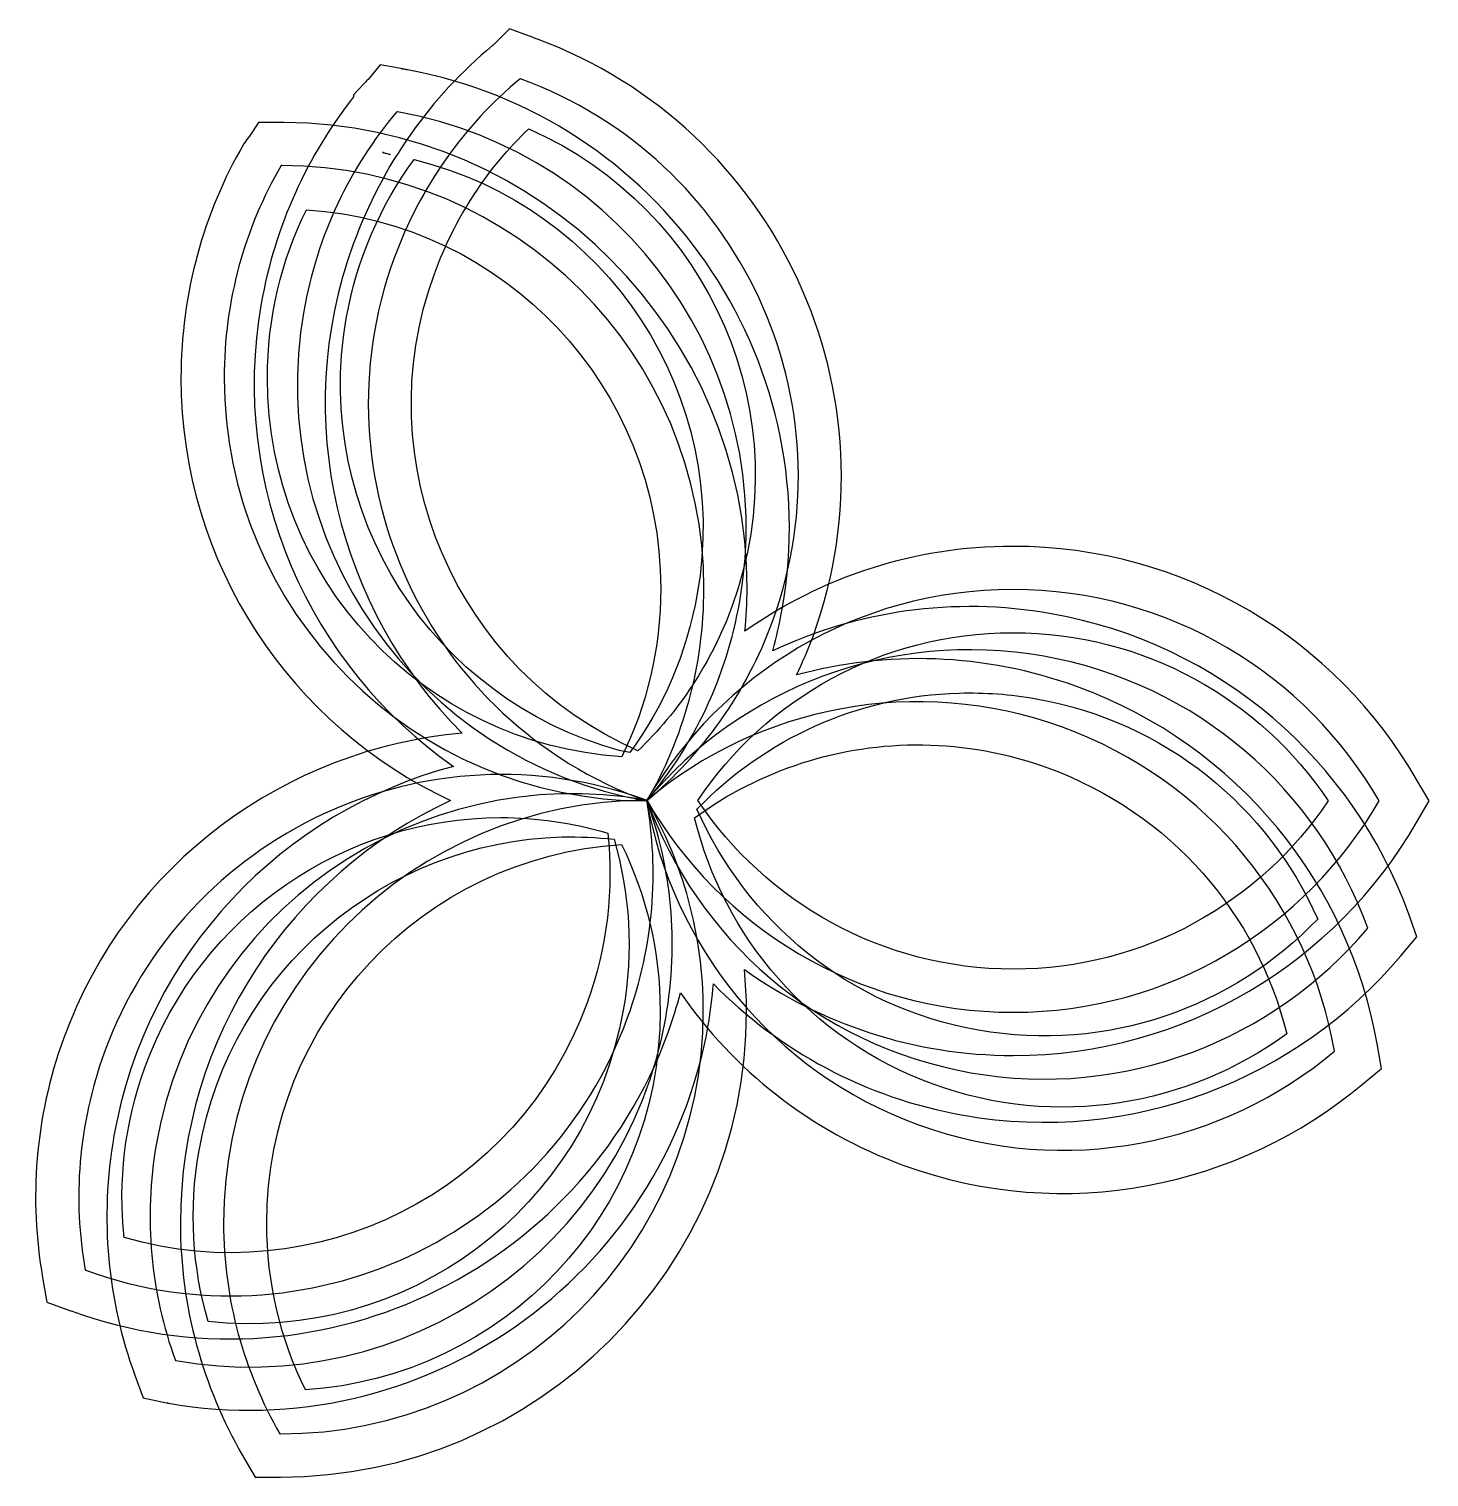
# Model space of a CAD drawing. Extents: x 91 to 784, y 60 to 777.
import ezdxf

# ---------------------------------------------------------------- set-up
doc = ezdxf.new("R2010")
doc.units = 0
doc.layers.add('Ebene', color=7, linetype='CONTINUOUS')
doc.layers.add('Original', color=7, linetype='CONTINUOUS')

msp = doc.modelspace()

# ---------------------------------------------------------------- linework, layer by layer
at = {"layer": 'Ebene', "color": 7}
for points in [[(328.8, 777.475), (321.225, 769.925)], [(340.45004, 773.225), (328.8, 777.475), (328.8, 777.475)], [(320.425, 769.35), (320.375, 769.3), (320.325, 769.25)], [(341.62508, 772.8), (340.7, 773.15)], [(264.725, 759.65), (258.65, 752.35)], [(275.82504, 757.675), (264.72504, 759.65), (264.725, 759.65)], [(257.2, 750.975), (256.575, 750.275), (251.525, 744.825), (251.525, 743.9)], [(204.425, 731.175), (199.85, 724.275)], [(214.675, 731.14996), (204.425, 731.17492), (204.425, 731.175)], [(338.3, 727.975), (338.3, 727.975)], [(197.25, 720.775), (197.17504, 720.65), (197.10008, 720.525)], [(265.875, 716.275), (265.875, 716.275)], [(268.725, 715.475), (268.725, 715.475)], [(281.475, 712.75), (281.475, 712.75)], [(228.125, 687.9), (228.125, 687.9)], [(578.15, 478.275), (578.15, 478.275)], [(551.55, 448.375), (551.55, 448.375)], [(388.375, 418.85), (383.025, 419.975)], [(533.575, 422.725), (533.575, 422.725)], [(778.22508, 384.2), (784.42508, 394.9), (778.22508, 405.625)], [(324.425, 386.675), (324.425, 386.675)], [(354.75, 377.05), (354.75, 377.05)], [(384.275, 373.375), (384.275, 373.375)], [(770.45, 318.15004), (778.425, 327.625), (774.2, 339.25)], [(751.35, 254.45004), (760.85, 262.4), (758.7, 274.575)], [(97.425, 158.7), (99.575, 146.55), (111.175, 142.3)], [(143.1, 110.3), (147.175, 99.1), (158.825, 96.675)], [(159.125, 96.625), (159.45, 96.55004), (159.775, 96.50004)], [(196.47508, 70.575), (202.65008, 59.875), (214.97508, 59.875)]]:
    msp.add_lwpolyline(points, dxfattribs=at)
for points in [[(320.325, 769.25), (289.93624, 743.965672), (265.778328, 710.441704), (251.35, 670.8)], [(321.225, 769.925), (320.956648, 769.722192), (320.694904, 769.571367), (320.425, 769.35)], [(340.62504, 773.175), (340.58256, 773.188864), (340.49408, 773.211072), (340.45004, 773.225)], [(340.7, 773.15), (340.67568, 773.15808), (340.64984, 773.166896), (340.62504, 773.175)], [(342.42508, 772.5), (342.22424, 772.58521), (341.873624, 772.696086), (341.62508, 772.8)], [(342.50004, 772.45), (342.47236, 772.46024), (342.45276, 772.489768), (342.42508, 772.5)], [(342.575, 772.425), (342.5502, 772.434184), (342.52476, 772.440824), (342.50004, 772.45)], [(479.325, 476.975), (522.69504, 596.133192), (461.329152, 728.426984), (342.575, 772.425)], [(275.40004, 757.675), (275.511128, 757.663224), (275.721784, 757.688208), (275.82504, 757.675)], [(276.00004, 757.65), (275.841856, 757.672768), (275.578568, 757.65488), (275.40004, 757.675)], [(276.025, 757.65), (276.0186, 757.65096), (276.0066, 757.64904), (276.00004, 757.65)], [(277.925, 757.275), (277.466568, 757.395991), (276.845272, 757.530856), (276.025, 757.65)], [(278.25, 757.2), (278.167272, 757.221032), (278.014304, 757.251432), (277.925, 757.275)], [(463.925, 490.05), (485.926576, 614.827088), (402.671296, 734.352328), (278.25, 757.2)], [(258.65, 752.35), (258.167312, 751.903354), (257.68252, 751.497441), (257.2, 750.975)], [(251.525, 743.9), (228.720696, 714.905224), (212.573128, 680.046016), (205.75, 641.35)], [(215.925, 731.14996), (215.561184, 731.167), (215.204408, 731.17252), (214.675, 731.14996)], [(216.675, 731.14996), (216.482112, 731.15924), (216.1576, 731.13908), (215.925, 731.14996)], [(216.825, 731.125), (216.71232, 731.1314), (216.801, 731.14396), (216.675, 731.14996)], [(216.95, 731.125), (216.90808, 731.12524), (216.86692, 731.124784), (216.825, 731.125)], [(446.5, 500.25), (446.5, 627.05348), (343.587912, 730.393512), (216.95, 731.125)], [(291.55, 656.175), (301.845656, 684.462216), (318.030592, 708.640272), (338.3, 727.975)], [(338.3, 727.975), (428.41648, 688.33708), (473.270056, 585.481448), (439.1, 491.6)], [(197.10008, 720.525), (177.191776, 686.371936), (165.97508, 646.6108), (165.97508, 604.425)], [(199.85, 724.275), (198.95824, 723.265552), (198.070904, 722.139528), (197.25, 720.775)], [(247.9, 633.925), (253.126712, 663.56724), (264.87372, 690.190712), (281.475, 712.75)], [(267.7, 715.725), (265.994704, 716.158512), (265.76508, 716.314112), (265.875, 716.275)], [(265.875, 716.275), (265.976624, 716.23884), (266.6046, 715.973664), (268.3, 715.575)], [(268.3, 715.575), (268.11896, 715.62188), (267.853096, 715.68608), (267.7, 715.725)], [(268.725, 715.475), (268.920744, 715.43012), (269.216464, 715.39924), (269.45, 715.35)], [(269.575, 715.3), (269.220664, 715.35704), (268.98884, 715.413568), (268.725, 715.475)], [(269.45, 715.35), (269.492, 715.34112), (269.531432, 715.30888), (269.575, 715.3)], [(281.475, 712.75), (377.09584, 689.355896), (439.122568, 595.857904), (421.775, 497.475)], [(208.775, 604.425), (208.775, 634.529552), (215.689392, 662.79756), (228.125, 687.9)], [(228.125, 687.9), (326.364472, 681.474896), (403.7, 600.157016), (403.7, 500.25)], [(251.35, 670.8), (219.712064, 583.875544), (243.851712, 489.98628), (305.3, 428.45)], [(392.375, 419.8), (302.25852, 459.437928), (257.379952, 562.293624), (291.55, 656.175)], [(205.75, 641.35), (189.688376, 550.260152), (229.76116, 461.983336), (300.95, 412.05)], [(383.025, 419.975), (290.357304, 445.426888), (230.8678, 537.330744), (247.9, 633.925)], [(165.97508, 604.425), (165.97508, 511.921368), (220.7602, 431.958328), (299.55008, 395.15)], [(384.35, 416.775), (286.107176, 423.196576), (208.775, 504.515576), (208.775, 604.425)], [(578.15, 521.075), (528.784384, 521.075), (483.009776, 505.485184), (445.425, 479.025)], [(778.22508, 405.625), (738.322672, 474.767896), (663.486688, 521.075), (578.15, 521.075)], [(403.7, 500.25), (403.7, 470.145296), (396.785736, 441.87752), (384.35, 416.775)], [(421.775, 497.475), (416.563832, 467.920872), (404.897928, 441.36632), (388.375, 418.85)], [(445.425, 479.025), (446.059696, 486.03176), (446.5, 493.088168), (446.5, 500.25)], [(597.2, 487.7), (548.578784, 496.273192), (500.786912, 488.861752), (459.175, 469.325)], [(439.1, 491.6), (428.804248, 463.312752), (412.644384, 439.134728), (392.375, 419.8)], [(459.175, 469.325), (461.017136, 476.116112), (462.681168, 482.995872), (463.925, 490.05)], [(774.2, 339.25), (746.910448, 414.2714), (681.240312, 472.881368), (597.2, 487.7)], [(422.1, 395.2), (455.846016, 445.355776), (512.941632, 478.275), (578.15, 478.275)], [(471.025, 457.375), (474.022048, 463.749232), (476.8726, 470.237096), (479.325, 476.975)], [(578.15, 478.275), (643.500584, 478.275), (700.754736, 445.258656), (734.475, 394.95)], [(610.15, 451.5), (563.753336, 468.386984), (515.399464, 469.39144), (471.025, 457.375)], [(421.65, 390.825), (455.181352, 425.630104), (501.506128, 446.992648), (551.55, 448.375)], [(551.55, 448.375), (564.103728, 448.721768), (576.87104, 447.820896), (589.75, 445.55)], [(589.75, 445.55), (654.106464, 434.202176), (704.777448, 391.723048), (729.25, 336.325)], [(758.7, 274.575), (744.85228, 353.19544), (690.340304, 422.313088), (610.15, 451.5)], [(305.3, 428.45), (218.546096, 420.921064), (139.552416, 364.482992), (107.875, 277.45)], [(420.45, 386.575), (452.98408, 410.273936), (492.619112, 423.280936), (533.575, 422.725)], [(533.575, 422.725), (554.13528, 422.445912), (575.043392, 418.754688), (595.525, 411.3)], [(300.95, 412.05), (216.835392, 389.562256), (148.85612, 320.250592), (132.775, 229.05)], [(595.525, 411.3), (656.926072, 388.951816), (699.439128, 338.322368), (713.925, 279.525)], [(299.55008, 395.15), (220.609216, 358.401128), (165.67508, 278.33916), (165.67508, 185.725)], [(578.425, 311.575), (513.124128, 311.575), (455.836128, 344.840464), (422.1, 395.2)], [(734.475, 394.95), (700.71292, 344.743544), (643.583272, 311.575), (578.425, 311.575)], [(561.1, 281.325), (496.792592, 292.664136), (446.129352, 335.374064), (421.65, 390.825)], [(148.075, 262.8), (175.896968, 339.240248), (247.696184, 386.595744), (324.425, 386.675)], [(324.425, 386.675), (342.00296, 386.69316), (359.821888, 384.18804), (377.45, 379.025)], [(538.775, 254.55), (477.420976, 276.881088), (434.933528, 327.724696), (420.45, 386.575)], [(578.42508, 268.775), (663.668336, 268.775), (738.293576, 315.311096), (778.22508, 384.2)], [(174.9, 221.625), (190.720656, 311.348424), (267.187224, 374.722136), (354.75, 377.05)], [(208.475, 185.725), (208.475, 285.710472), (285.923688, 367.06296), (384.275, 373.375)], [(354.75, 377.05), (363.272504, 377.276568), (371.912856, 376.861936), (380.6, 375.9)], [(377.45, 379.025), (380.433888, 351.40144), (377.350048, 322.805712), (367.175, 294.85)], [(380.6, 375.9), (388.337488, 349.211784), (390.291568, 320.526144), (385.125, 291.225)], [(384.275, 373.375), (396.524728, 348.43952), (403.4, 320.522184), (403.4, 290.775)], [(729.25, 336.325), (687.282584, 292.741768), (625.270088, 270.01008), (561.1, 281.325)], [(553.675, 239.17504), (637.623248, 224.372704), (719.162776, 257.241736), (770.45, 318.15004)], [(446.20008, 290.775), (446.20008, 297.713672), (445.77848, 304.53808), (445.17508, 311.325)], [(445.17508, 311.325), (482.86484, 284.597368), (528.830192, 268.775), (578.42508, 268.775)], [(427.25, 283.77504), (428.455432, 290.611384), (429.240712, 297.433408), (429.825, 304.22504)], [(429.825, 304.22504), (462.301632, 271.355888), (504.83092, 247.787576), (553.675, 239.17504)], [(367.175, 294.85), (332.980216, 200.900584), (232.39852, 150.930216), (137.825, 178.625)], [(407.4, 280.20004), (409.772568, 286.718616), (411.69604, 293.29272), (413.45, 299.87504)], [(413.45, 299.87504), (439.725656, 261.8642), (477.542176, 231.288936), (524.15, 214.32504)], [(385.125, 291.225), (367.764544, 192.768784), (277.366576, 126.104848), (179.425, 136.95)], [(215.30008, 59.875), (342.555104, 59.875), (446.20008, 163.519976), (446.20008, 290.775)], [(403.4, 290.775), (403.4, 190.797976), (325.964528, 109.424184), (227.625, 103.1)], [(111.55, 142.17504), (231.105424, 98.72016), (363.888024, 160.651864), (407.4, 280.20004)], [(159.775, 96.50004), (285.096784, 74.402464), (405.15244, 158.453328), (427.25, 283.77504)], [(107.875, 277.45), (93.547896, 238.086656), (90.63692, 197.239568), (97.425, 158.7)], [(713.925, 279.525), (665.026032, 243.886864), (600.0088, 232.262776), (538.775, 254.55)], [(137.825, 178.625), (134.840872, 206.248968), (137.8998, 234.843856), (148.075, 262.8)], [(524.15, 214.32504), (604.252488, 185.170192), (690.265256, 203.373048), (751.35, 254.45004)], [(132.775, 229.05), (125.500984, 187.796832), (129.722672, 147.075344), (143.1, 110.3)], [(179.425, 136.95), (171.68752, 163.638224), (169.73344, 192.323848), (174.9, 221.625)], [(165.67508, 185.725), (165.67508, 143.835464), (176.91508, 104.468624), (196.47508, 70.575)], [(227.625, 103.1), (215.366504, 128.042632), (208.475, 155.966464), (208.475, 185.725)], [(111.175, 142.3), (111.1798, 142.2984), (111.312688, 142.24976), (111.45, 142.2)], [(111.45, 142.2), (111.49824, 142.18256), (111.48536, 142.1984), (111.55, 142.17504)], [(158.825, 96.675), (159.800648, 96.4714), (159.906104, 96.462096), (159.125, 96.625)], [(214.97508, 59.875), (215.10972, 59.874824), (215.221176, 59.875), (215.30008, 59.875)]]:
    msp.add_open_spline(points, degree=3, dxfattribs=at)
at = {"layer": 'Original', "color": 2}
for points in [[(334.003178, 752.80606), (334.003178, 752.80606)], [(272.915831, 736.461702), (272.915831, 736.461702)], [(593.474759, 466.618398), (593.474759, 466.618398)], [(602.834321, 431.397792), (602.834321, 431.397792)], [(396.492999, 395.338342), (396.492999, 395.338342)], [(396.529912, 395.275968), (396.529912, 395.275954)]]:
    msp.add_lwpolyline(points, dxfattribs=at)
at = {"layer": 'Original', "color": 1}
for points in [[(215.594663, 709.757919), (215.594663, 709.757919)], [(578.141415, 499.678561), (578.141415, 499.678561)], [(396.577038, 395.220934), (396.577038, 395.220934)]]:
    msp.add_lwpolyline(points, dxfattribs=at)
at = {"layer": 'Original', "color": 2}
for points in [[(334.003178, 752.80606), (306.467703, 729.895751), (284.590654, 699.567672), (271.456165, 663.480787)], [(334.276639, 752.706403), (334.243229, 752.672994), (334.040618, 752.836767), (334.003178, 752.80606)], [(459.213985, 484.290459), (498.748569, 592.910819), (442.808074, 713.035891), (334.276639, 752.706403)], [(272.915831, 736.461702), (249.777034, 709.117891), (233.498783, 675.451707), (226.830216, 637.63226)], [(273.202658, 736.408187), (273.169262, 736.368159), (272.947256, 736.49573), (272.915831, 736.461702)], [(442.851811, 493.765263), (462.924038, 607.600517), (386.973991, 716.186635), (273.202658, 736.408187)], [(271.456165, 663.480787), (231.921583, 554.860503), (287.862062, 434.73539), (396.393503, 395.064873)], [(226.830216, 637.63226), (206.757966, 523.797068), (282.708036, 415.210874), (396.479351, 394.989382)], [(396.766207, 394.935899), (419.904979, 422.279606), (436.183251, 455.945813), (442.851811, 493.765263)], [(396.666963, 394.965198), (424.202438, 417.875527), (446.079405, 448.203597), (459.213985, 484.290459)], [(593.474759, 466.618398), (517.183173, 480.070603), (443.364635, 450.505562), (396.81647, 395.225413)], [(754.091296, 331.932767), (729.339013, 399.979005), (669.907174, 453.141246), (593.474759, 466.618398)], [(602.834321, 431.397792), (530.037697, 457.893558), (452.206748, 441.596115), (396.766459, 395.238784)], [(396.492999, 395.338342), (287.780952, 434.906281), (167.545591, 378.839581), (127.977653, 270.127535)], [(737.622917, 270.867565), (725.06269, 342.178237), (675.765247, 404.853075), (602.834321, 431.397792)], [(396.529912, 395.275954), (282.598524, 415.365119), (173.925654, 339.271566), (153.836491, 225.340173)], [(387.288234, 287.526866), (400.311525, 323.308048), (402.9287, 360.252408), (396.766459, 395.23867)], [(396.393503, 395.064873), (396.485099, 395.031477), (396.57539, 394.998083), (396.666963, 394.965198)], [(396.479351, 394.989382), (396.575573, 394.969299), (396.669917, 394.955988), (396.766207, 394.935899)], [(396.766459, 395.23867), (396.67484, 395.272063), (396.584595, 395.305459), (396.492999, 395.338342)], [(396.816722, 395.222485), (396.720501, 395.242567), (396.62618, 395.255878), (396.529912, 395.275968)], [(396.766459, 395.238784), (409.326617, 323.928099), (458.524564, 260.97987), (531.455421, 234.43515)], [(396.81647, 395.225413), (421.568753, 327.179176), (480.950146, 273.730298), (557.38247, 260.253211)], [(406.186451, 287.501199), (412.79852, 325.000238), (408.96069, 361.837833), (396.816722, 395.222485)], [(557.38247, 260.253211), (633.674147, 246.800934), (707.543154, 276.652555), (754.091296, 331.932767)], [(118.772883, 162.316073), (227.48499, 122.74812), (347.720286, 178.814832), (387.288234, 287.526866)], [(163.493042, 117.565406), (277.424497, 97.476245), (386.097302, 173.569809), (406.186451, 287.501199)], [(127.977653, 270.127535), (114.954355, 234.346366), (112.337185, 197.401996), (118.499412, 162.415745)], [(531.455421, 234.43515), (604.252113, 207.939385), (682.182559, 224.510221), (737.622917, 270.867565)], [(153.836491, 225.340173), (147.224425, 187.841124), (151.062275, 151.00354), (163.206214, 117.618891)], [(118.499412, 162.415745), (118.591024, 162.382349), (118.681283, 162.348827), (118.772883, 162.316073)], [(163.206214, 117.618891), (163.302433, 117.598808), (163.396759, 117.585495), (163.493042, 117.565406)]]:
    msp.add_open_spline(points, degree=3, dxfattribs=at)
at = {"layer": 'Original', "color": 1}
for points in [[(215.594663, 709.757919), (197.555601, 678.811566), (187.370715, 642.830131), (187.370715, 604.427262)], [(215.885506, 709.757919), (215.858764, 709.717731), (215.61873, 709.797946), (215.594663, 709.757919)], [(425.091836, 500.26054), (425.091836, 615.851881), (331.439839, 709.599778), (215.885506, 709.757919)], [(187.370715, 604.427262), (187.370715, 488.835949), (281.022794, 395.08807), (396.577038, 394.92995)], [(396.867902, 394.92995), (414.906948, 425.876227), (425.091836, 461.857717), (425.091836, 500.26054)], [(578.141415, 499.678561), (500.672842, 499.678561), (433.109744, 457.744265), (396.868039, 395.220934)], [(759.705746, 394.92995), (723.513365, 457.644233), (655.752832, 499.678561), (578.141415, 499.678561)], [(396.577038, 395.220934), (280.888125, 395.220934), (187.079742, 301.41254), (187.079742, 185.723551)], [(396.867902, 395.220934), (396.770283, 395.220998), (396.67468, 395.220934), (396.577038, 395.220934)], [(396.577038, 394.92995), (396.67468, 394.92981), (396.770283, 394.92995), (396.867902, 394.92995)], [(424.800858, 290.763227), (424.800858, 328.840692), (414.624511, 364.452161), (396.867902, 395.220934)], [(396.868039, 395.220934), (433.060397, 332.506639), (500.82093, 290.181256), (578.43237, 290.181256)], [(578.43237, 290.181256), (655.900943, 290.181256), (723.464018, 332.406555), (759.705746, 394.92995)], [(215.303548, 81.26591), (330.99253, 81.26591), (424.800858, 175.07424), (424.800858, 290.763227)], [(187.079742, 185.723551), (187.079742, 147.646086), (197.256135, 112.034541), (215.012703, 81.26591)], [(215.012703, 81.26591), (215.110328, 81.26578), (215.205934, 81.26591), (215.303548, 81.26591)]]:
    msp.add_open_spline(points, degree=3, dxfattribs=at)

doc.saveas('drawing.dxf')
